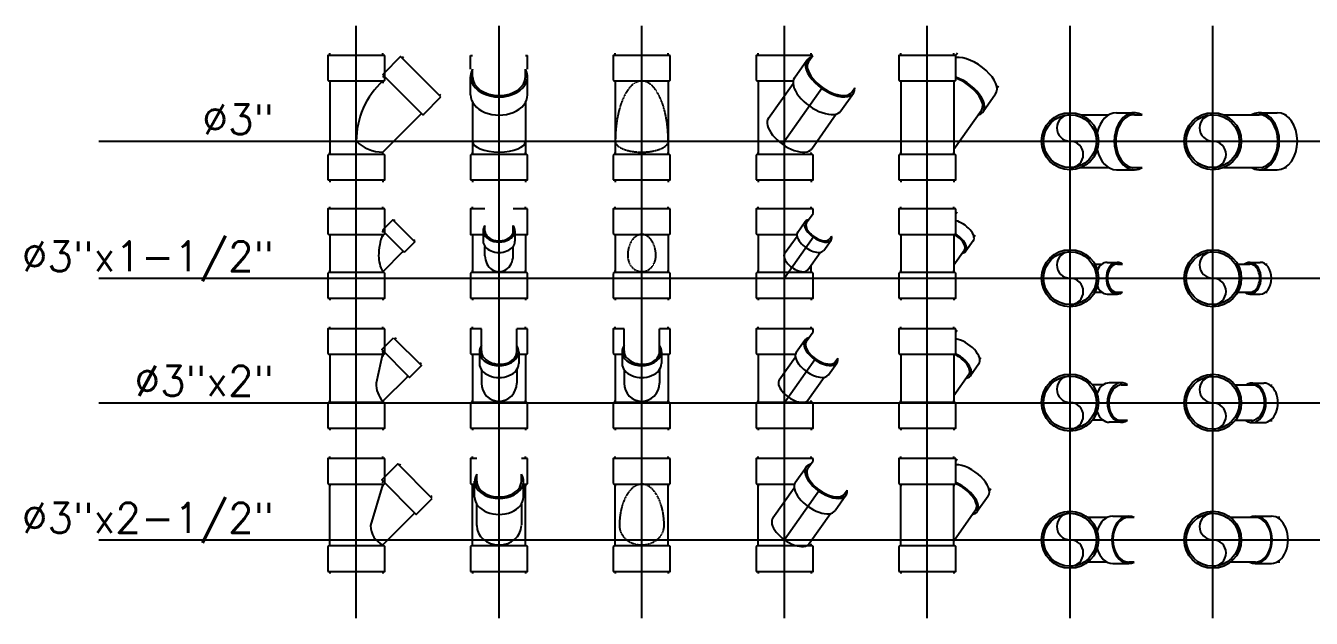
# Model space of a CAD drawing. Header units: inches. Extents: x 71 to 14885, y 6 to 9627.
# Drawn here: x 8792 to 10978, y 3639 to 4648 of the extents above; entities that cross this region are included whole.
import ezdxf
from ezdxf.enums import TextEntityAlignment as Align

# ---------------------------------------------------------------- set-up
doc = ezdxf.new("R2010")
doc.units = ezdxf.units.IN
doc.header["$MEASUREMENT"] = 0
doc.linetypes.add('HIDDEN2', pattern=[0.1875, 0.125, -0.0625])
doc.layers.add('PVC', color=3, linetype='Continuous')
doc.layers.add('TEXT', color=2, linetype='Continuous')
doc.styles.add('ROMANS', font='romans', dxfattribs={"width": 0.85, "height": 95})

# ---------------------------------------------------------------- blocks, each defined once
blk = doc.blocks.new('PVC3')
for p, q in [((-43.5, 45), (-47, 45)), ((0, 45), (3.5, 45)), ((-43.5, -45), (-47, -45)), ((0, -45), (3.5, -45))]:
    blk.add_line(p, q)
blk.add_lwpolyline([(0, -48.5), (0, 48.5), (-41.5, 48.5, 0.414214), (-43.5, 46.5), (-43.5, -46.5, 0.414214), (-41.5, -48.5)], format="xyb", close=True)
blk = doc.blocks.new('PY3')
for p, q in [((-45, 102.5), (-45, -22.5)), ((45, -18.6), (110.7, 47))]:
    blk.add_line(p, q)
at = {"color": 9}
for centre, radius, start, end in [((139.2, 0), 139.2, 132.5947, 180), ((45, 45), 63.6, 225, 270)]:
    blk.add_arc(centre, radius, start, end, dxfattribs=at)
for p, rotation in [((0, 146), 90), ((109.6, 109.6), 45), ((0, -66), 270)]:
    blk.add_blockref('PVC3', p, dxfattribs=dict(rotation=rotation))
blk = doc.blocks.new('PVC112')
for p, q in [((-25, 24), (-28, 24)), ((0, 24), (3, 24)), ((-25, -24), (-28, -24)), ((0, -24), (3, -24))]:
    blk.add_line(p, q)
blk.add_lwpolyline([(-25, 24.5), (-25, -24.5, 0.414214), (-23, -26.5), (0, -26.5), (0, 26.5), (-23, 26.5, 0.414214)], format="xyb", close=True)
blk = doc.blocks.new('PY3112')
for p, q in [((-45, 74.5), (-45, 9.5)), ((45, 11.1), (79.9, 46))]:
    blk.add_line(p, q)
at = {"color": 9}
for centre, radius, start, end in [((137.2, 38.1), 99.2, 158.4484, 180), ((94.1, 38.1), 56.1, 180, 208.8003)]:
    blk.add_arc(centre, radius, start, end, dxfattribs=at)
for name, p, rotation in [('PVC3', (0, 118), 90), ('PVC112', (80.6, 80.6), 44.99999999999972), ('PVC3', (0, -34), 270)]:
    blk.add_blockref(name, p, dxfattribs=dict(rotation=rotation))
blk = doc.blocks.new('PVC2')
for p, q in [((-28.5, 30), (-32, 30)), ((0, 30), (3.5, 30)), ((-28.5, -30), (-32, -30)), ((0, -30), (3.5, -30))]:
    blk.add_line(p, q)
blk.add_lwpolyline([(0, 33.5), (0, -33.5), (-28.5, -33.5), (-28.5, 33.5)], close=True)
blk = doc.blocks.new('PY32')
at = {"color": 9}
blk.add_line((45.6, 88), (33.5, 33.5), dxfattribs=at)
for p, q in [((-45, 82.5), (-45, 0.5)), ((45, 2.6), (88, 45.6))]:
    blk.add_line(p, q)
blk.add_arc((81.1, 33.5), 47.6, 180, 220.6123, dxfattribs=at)
for name, p, rotation in [('PVC3', (0, 126), 90), ('PVC2', (87, 87), 45), ('PVC3', (0, -43), 270)]:
    blk.add_blockref(name, p, dxfattribs=dict(rotation=rotation))
blk = doc.blocks.new('PVC212')
for p, q in [((-38.5, 38), (-42, 38)), ((0, 38), (3.5, 38)), ((-38.5, -38), (-42, -38)), ((0, -38), (3.5, -38))]:
    blk.add_line(p, q)
blk.add_lwpolyline([(0, -41.5), (0, 41.5), (-38.5, 41.5), (-38.5, -41.5)], close=True)
blk = doc.blocks.new('PY3212')
for p, q in [((-45, -10.5), (-45, 94.5)), ((99.3, 45.6), (45, -8.7))]:
    blk.add_line(p, q)
at = {"color": 9}
blk.add_line((45, 94.5), (24.1, 24.1), dxfattribs=at)
blk.add_arc((60.4, 24.1), 36.3, 180, 244.9307, dxfattribs=at)
for name, p, rotation in [('PVC3', (0, 138), 90), ('PVC212', (99.7, 99.7), 45), ('PVC3', (0, -54), 270)]:
    blk.add_blockref(name, p, dxfattribs=dict(rotation=rotation))
blk = doc.blocks.new('PY3A')
at = {"color": 9}
for p, q in [((-48.5, 122.4), (-48.5, 146)), ((-48.5, 146), (-45, 146)), ((45, 146), (48.5, 146)), ((48.5, 122.4), (48.5, 146))]:
    blk.add_line(p, q, dxfattribs=at)
for p, q in [((-48.5, 78.8), (-48.5, 109.6)), ((-45, 109.6), (-45, 122.4)), ((45, 109.6), (45, 122.4)), ((48.5, 78.8), (48.5, 109.6)), ((-45, 66.1), (-45, -22.5)), ((45, 66.1), (45, -22.5))]:
    blk.add_line(p, q)
blk.add_ellipse((0, 109.6), major_axis=(48.5, 0), ratio=0.707107, start_param=2.759362, end_param=6.665416)
for centre, major_axis, ratio, start_param, end_param in [((0, 109.6), (45, 0), 0.707107, 3.141593, 6.283185), ((0, 78.8), (48.5, 0), 0.707107, -3.141593, 0), ((0, 0), (45, 0), 0.414214, 3.141593, 6.283185)]:
    blk.add_ellipse(centre, major_axis=major_axis, ratio=ratio, start_param=start_param, end_param=end_param, dxfattribs=at)
at = {"rotation": 270}
blk.add_blockref('PVC3', (0, -66), dxfattribs=at)
blk = doc.blocks.new('PY3B')
for p, q in [((-45, 102.5), (-45, -22.5)), ((45, 102.5), (45, -22.5))]:
    blk.add_line(p, q)
at = {"color": 9, "linetype": 'HIDDEN2'}
for major_axis, ratio, start_param, end_param in [((0, -102.5), 0.439024, 1.570796, 4.712389), ((45, 0), 0.414214, 3.141593, 6.283185)]:
    blk.add_ellipse((0, 0), major_axis=major_axis, ratio=ratio, start_param=start_param, end_param=end_param, dxfattribs=at)
for p, rotation in [((0, 146), 90), ((0, -66), 270)]:
    blk.add_blockref('PVC3', p, dxfattribs=dict(rotation=rotation))
blk = doc.blocks.new('PY3C')
for p, q in [((-45, 146), (-45, 149.5)), ((16.7, 107.7), (37.9, 137.6)), ((45, 146), (45, 149.5)), ((-45, 102.5), (-45, -22.5)), ((-45, 102.5), (-45, 99)), ((-27.4, 39.2), (14.4, 98.3)), ((95.9, 51.7), (117.1, 81.6)), ((46.1, -12.8), (87.9, 46.3))]:
    blk.add_line(p, q)
at = {"color": 9}
for p, q in [((40.8, 135.6), (48.1, 146)), ((64.5, 91.2), (-3.7, -5.2)), ((114.2, 83.6), (119.5, 91))]:
    blk.add_line(p, q, dxfattribs=at)
blk.add_lwpolyline([(48.1, 146), (-48.5, 146), (-48.5, 104.5, 0.414214), (-46.5, 102.5), (14.6, 102.5, 0.414214)], format="xyb")
for centre, start_param, end_param in [((77.5, 109.6), -0.38223, 3.523823), ((56.3, 79.7), 0, 3.141593)]:
    blk.add_ellipse(centre, major_axis=(-39.6, 28), ratio=0.499999, start_param=start_param, end_param=end_param)
for centre in [(77.5, 109.6), (9.3, 13.2)]:
    blk.add_ellipse(centre, major_axis=(-36.7, 26), ratio=0.5, start_param=0, end_param=3.141593, dxfattribs=at)
at = {"rotation": 270}
blk.add_blockref('PVC3', (0, -66), dxfattribs=at)
blk = doc.blocks.new('PY3D')
for p, q in [((-45, 146), (-45, 149.5)), ((45, 146), (45, 149.5)), ((48.1, 146), (51.3, 150.5)), ((-45, 102.5), (-45, -22.5)), ((-45, 102.5), (-45, 99)), ((45, 102.5), (45, -22.5)), ((45, 102.5), (45, 99)), ((121.3, 93.7), (118.5, 89.6)), ((116.1, 80.2), (94.9, 50.2))]:
    blk.add_line(p, q)
at = {"color": 9}
blk.add_line((92.1, 52.3), (45, -14.3), dxfattribs=at)
blk.add_lwpolyline([(48.5, 146), (-48.5, 146), (-48.5, 104.5, 0.414214), (-46.5, 102.5), (46.5, 102.5, 0.414214), (48.5, 104.5)], format="xyb", close=True)
for centre, start_param, end_param in [((76.5, 108.2), 0, 2.639983), ((55.3, 78.2), -0.38223, 2.073858)]:
    blk.add_ellipse(centre, major_axis=(39.6, -28), ratio=0.499999, start_param=start_param, end_param=end_param)
blk.add_ellipse((55.3, 78.2), major_axis=(36.7, -26), ratio=0.5, start_param=0, end_param=2.086682, dxfattribs=at)
at = {"rotation": 270}
blk.add_blockref('PVC3', (0, -66), dxfattribs=at)
blk = doc.blocks.new('PY3E')
for p, q in [((18.6, 45), (66.1, 45)), ((78.8, 48.5), (109.6, 48.5)), ((18.6, -45), (66.1, -45)), ((78.8, -48.5), (109.6, -48.5))]:
    blk.add_line(p, q)
at = {"color": 9}
for p, q in [((109.6, 45), (122.4, 45)), ((109.6, -45), (122.4, -45))]:
    blk.add_line(p, q, dxfattribs=at)
blk.add_circle((0, 0), 48.5)
blk.add_circle((0, 0), 45, dxfattribs=at)
for centre, start, end in [((0, 22.5), 90, 270), ((0, -22.5), 270, 90)]:
    blk.add_arc(centre, 22.5, start, end, dxfattribs=at)
for centre, start_param, end_param in [((78.8, 0), 0, 1.260569), ((109.6, 0), -0.38223, 3.523823), ((78.8, 0), 1.881024, 3.141593)]:
    blk.add_ellipse(centre, major_axis=(0, 48.5), ratio=0.707107, start_param=start_param, end_param=end_param)
blk.add_ellipse((109.6, 0), major_axis=(0, 45), ratio=0.707107, start_param=0, end_param=3.141593, dxfattribs=at)
blk = doc.blocks.new('PY3F')
for p, q in [((18.6, 45), (78.8, 45)), ((78.8, 48.5), (109.6, 48.5)), ((122.4, 45), (125.4, 45)), ((18.6, -45), (78.8, -45)), ((78.8, -48.5), (109.6, -48.5)), ((122.4, -45), (125.4, -45))]:
    blk.add_line(p, q)
blk.add_circle((0, 0), 48.5)
at = {"color": 9}
blk.add_circle((0, 0), 45, dxfattribs=at)
for centre, start, end in [((0, 22.5), 90, 270), ((0, -22.5), 270, 90)]:
    blk.add_arc(centre, 22.5, start, end, dxfattribs=at)
for centre, start_param, end_param in [((78.8, 0), 2.759362, 6.665416), ((109.6, 0), 3.141593, 6.283185)]:
    blk.add_ellipse(centre, major_axis=(0, 48.5), ratio=0.707107, start_param=start_param, end_param=end_param)
blk.add_ellipse((78.8, 0), major_axis=(0, 45), ratio=0.707107, start_param=3.141593, end_param=6.283185, dxfattribs=at)
blk = doc.blocks.new('PY3112A')
for p, q in [((-45, 118), (-45, 121.5)), ((45, 118), (45, 121.5)), ((-24, 80.6), (-24, 89.4)), ((24, 80.6), (24, 89.4)), ((-45, 74.5), (-45, 71)), ((-45, 74.5), (-45, 9.5)), ((-27, 80.6), (-27, 62.9)), ((27, 80.6), (27, 62.9)), ((45, 74.5), (45, 71)), ((45, 74.5), (45, 9.5)), ((-24, 38.1), (-24, 54.2)), ((24, 38.1), (24, 54.2))]:
    blk.add_line(p, q)
for points in [[(-24, 118), (-48.5, 118), (-48.5, 74.5), (-27, 74.5)], [(48.5, 118), (24, 118)], [(27, 74.5), (48.5, 74.5), (48.5, 118)]]:
    blk.add_lwpolyline(points)
for centre, start_param, end_param in [((0, 80.6), -0.475882, 3.617475), ((0, 62.9), 0, 3.141593)]:
    blk.add_ellipse(centre, major_axis=(-27, 0), ratio=0.707107, start_param=start_param, end_param=end_param)
at = {"color": 9}
for centre, major_axis, ratio, start_param, end_param in [((0, 80.6), (-24, 0), 0.707107, 0, 3.141593), ((0, 38.1), (0, 27), 0.888663, 1.570796, 4.712389)]:
    blk.add_ellipse(centre, major_axis=major_axis, ratio=ratio, start_param=start_param, end_param=end_param, dxfattribs=at)
at = {"rotation": 270}
blk.add_blockref('PVC3', (0, -34), dxfattribs=at)
blk = doc.blocks.new('PY3112B')
for p, q in [((-45, 74.5), (-45, 9.5)), ((45, 74.5), (45, 9.5))]:
    blk.add_line(p, q)
at = {"color": 9, "linetype": 'HIDDEN2'}
for major_axis, ratio, start_param, end_param in [((0, -36.1), 0.664639, 1.570796, 4.712389), ((0, -27.3), 0.878114, -1.570796, 1.570796)]:
    blk.add_ellipse((0, 38.4), major_axis=major_axis, ratio=ratio, start_param=start_param, end_param=end_param, dxfattribs=at)
for p, rotation in [((0, 118), 90), ((0, -34), 270)]:
    blk.add_blockref('PVC3', p, dxfattribs=dict(rotation=rotation))
blk = doc.blocks.new('PY3112C')
for p, q in [((-45, 118), (-45, 121.5)), ((45, 118), (45, 121.5)), ((22.4, 78.5), (34.9, 96.2)), ((-45, 74.5), (-45, 9.5)), ((-45, 74.5), (-45, 71)), ((0.1, 41.8), (21.2, 71.7)), ((39.3, 14.1), (60.4, 44)), ((66.5, 47.3), (79, 65)), ((45, 9.5), (45, 21.1))]:
    blk.add_line(p, q)
at = {"color": 9}
for p, q in [((37.3, 94.5), (48.5, 110.3)), ((50, 70.8), (-0.3, 0)), ((76.5, 66.8), (80.1, 71.8))]:
    blk.add_line(p, q, dxfattribs=at)
blk.add_lwpolyline([(48.5, 118), (-48.5, 118), (-48.5, 76.5, 0.414214), (-46.5, 74.5), (21, 74.5, 0.414214)], format="xyb")
blk.add_lwpolyline([(48.5, 110.3), (48.5, 118)])
for centre, start_param, end_param in [((56.9, 80.6), -0.475882, 3.617475), ((44.4, 62.9), 0, 3.141593)]:
    blk.add_ellipse(centre, major_axis=(-22, 15.6), ratio=0.499998, start_param=start_param, end_param=end_param)
for centre in [(56.9, 80.6), (19.7, 28)]:
    blk.add_ellipse(centre, major_axis=(-19.6, 13.9), ratio=0.499999, start_param=0, end_param=3.141593, dxfattribs=at)
at = {"rotation": 270}
blk.add_blockref('PVC3', (0, -34), dxfattribs=at)
blk = doc.blocks.new('PY3112D')
for p, q in [((-45, 118), (-45, 121.5)), ((45, 118), (45, 121.5)), ((48.5, 110.2), (50.7, 113.2)), ((-45, 74.5), (-45, 9.5)), ((-45, 74.5), (-45, 71)), ((45, 74.5), (45, 9.5)), ((45, 74.5), (45, 71)), ((81, 73), (79.3, 70.6)), ((78.2, 63.8), (65.7, 46.1))]:
    blk.add_line(p, q)
at = {"color": 9}
blk.add_line((63.2, 47.9), (45, 22.1), dxfattribs=at)
blk.add_lwpolyline([(48.5, 118), (-48.5, 118), (-48.5, 76.5, 0.414214), (-46.5, 74.5), (46.5, 74.5, 0.414214), (48.5, 76.5)], format="xyb", close=True)
for centre, start_param, end_param in [((56.1, 79.4), 0, 2.24321), ((43.6, 61.7), -0.475882, 1.72851)]:
    blk.add_ellipse(centre, major_axis=(22, -15.6), ratio=0.499998, start_param=start_param, end_param=end_param)
blk.add_ellipse((43.6, 61.7), major_axis=(19.6, -13.9), ratio=0.499999, start_param=0, end_param=1.809127, dxfattribs=at)
at = {"rotation": 270}
blk.add_blockref('PVC3', (0, -34), dxfattribs=at)
blk = doc.blocks.new('PY3112E')
for p, q in [((42.1, 24), (54.2, 24)), ((62.9, 27), (80.6, 27)), ((42.1, -24), (54.2, -24)), ((62.9, -27), (80.6, -27))]:
    blk.add_line(p, q)
at = {"color": 9}
for p, q in [((80.6, 24), (89.4, 24)), ((80.6, -24), (89.4, -24))]:
    blk.add_line(p, q, dxfattribs=at)
blk.add_circle((0, 0), 48.5)
blk.add_circle((0, 0), 45, dxfattribs=at)
for centre, start, end in [((0, 22.5), 90, 270), ((0, -22.5), 270, 90)]:
    blk.add_arc(centre, 22.5, start, end, dxfattribs=at)
for centre, start_param, end_param in [((62.9, 0), 0, 1.035972), ((80.6, 0), -0.475882, 3.617475), ((62.9, 0), 2.10562, 3.141593)]:
    blk.add_ellipse(centre, major_axis=(0, 27), ratio=0.707107, start_param=start_param, end_param=end_param)
blk.add_ellipse((80.6, 0), major_axis=(0, -24), ratio=0.707107, start_param=-3.141593, end_param=0, dxfattribs=at)
blk = doc.blocks.new('PY3112F')
for p, q in [((42.1, 24), (62.9, 24)), ((62.9, 27), (80.6, 27)), ((89.4, 24), (92.4, 24)), ((42.1, -24), (62.9, -24)), ((62.9, -27), (80.6, -27)), ((89.4, -24), (92.4, -24))]:
    blk.add_line(p, q)
blk.add_circle((0, 0), 48.5)
at = {"color": 9}
blk.add_circle((0, 0), 45, dxfattribs=at)
for centre, start, end in [((0, 22.5), 90, 270), ((0, -22.5), 270, 90)]:
    blk.add_arc(centre, 22.5, start, end, dxfattribs=at)
for centre, start_param, end_param in [((62.9, 0), 2.66571, 6.759068), ((80.6, 0), 3.141593, 6.283185)]:
    blk.add_ellipse(centre, major_axis=(0, 27), ratio=0.707107, start_param=start_param, end_param=end_param)
blk.add_ellipse((62.9, 0), major_axis=(0, -24), ratio=0.707107, start_param=0, end_param=3.141593, dxfattribs=at)
blk = doc.blocks.new('PY32A')
for p, q in [((-45, 126), (-45, 129.5)), ((45, 126), (45, 129.5)), ((-45, 82.5), (-45, 79)), ((-45, 82.5), (-45, 0.5)), ((-33.5, 87), (-33.5, 66.8)), ((33.5, 87), (33.5, 66.8)), ((45, 82.5), (45, 0.5)), ((45, 82.5), (45, 79)), ((-30, 56.3), (-30, 33.5)), ((30, 56.3), (30, 33.5))]:
    blk.add_line(p, q)
at = {"color": 9}
for p, q in [((-30, 87), (-30, 126)), ((30, 87), (30, 126))]:
    blk.add_line(p, q, dxfattribs=at)
for points in [[(-30, 126), (-48.5, 126), (-48.5, 84.5, 0.414214), (-46.5, 82.5), (-33.5, 82.5, 0.414214)], [(33.5, 82.5), (46.5, 82.5, 0.414214), (48.5, 84.5), (48.5, 126)]]:
    blk.add_lwpolyline(points, format="xyb")
blk.add_lwpolyline([(48.5, 126), (30, 126)])
for centre, start_param, end_param in [((0, 87), -0.461181, 3.602774), ((0, 66.8), 0, 3.141593)]:
    blk.add_ellipse(centre, major_axis=(-33.5, 0), ratio=0.707107, start_param=start_param, end_param=end_param)
for centre, major_axis, ratio, start_param, end_param in [((0, 87), (-30, 1.7), 0.707107, 0.00014, 3.223902), ((0, 33.5), (0, -31), 0.96876, -1.570796, 1.570796)]:
    blk.add_ellipse(centre, major_axis=major_axis, ratio=ratio, start_param=start_param, end_param=end_param, dxfattribs=at)
at = {"rotation": 270}
blk.add_blockref('PVC3', (0, -43), dxfattribs=at)
blk = doc.blocks.new('PY32B')
for p, q in [((-45, 126), (-45, 129.5)), ((45, 126), (45, 129.5)), ((-45, 82.5), (-45, 79)), ((-45, 82.5), (-45, 0.5)), ((-33.5, 87), (-33.5, 66.8)), ((33.5, 87), (33.5, 66.8)), ((45, 82.5), (45, 0.5)), ((45, 82.5), (45, 79)), ((-30, 56.3), (-30, 33.5)), ((30, 56.3), (30, 33.5))]:
    blk.add_line(p, q)
at = {"color": 9}
for p, q in [((-30, 87), (-30, 126)), ((30, 87), (30, 126))]:
    blk.add_line(p, q, dxfattribs=at)
for points in [[(-30, 126), (-48.5, 126), (-48.5, 84.5, 0.414214), (-46.5, 82.5), (-33.5, 82.5, 0.414214)], [(33.5, 82.5), (46.5, 82.5, 0.414214), (48.5, 84.5), (48.5, 126)]]:
    blk.add_lwpolyline(points, format="xyb")
blk.add_lwpolyline([(48.5, 126), (30, 126)])
for centre, start_param, end_param in [((0, 87), -0.461181, 3.602774), ((0, 66.8), 0, 3.141593)]:
    blk.add_ellipse(centre, major_axis=(-33.5, 0), ratio=0.707107, start_param=start_param, end_param=end_param)
for centre, major_axis, ratio, start_param, end_param in [((0, 87), (-30, 1.7), 0.707107, 0.00014, 3.223902), ((0, 33.5), (0, -31), 0.96876, -1.570796, 1.570796)]:
    blk.add_ellipse(centre, major_axis=major_axis, ratio=ratio, start_param=start_param, end_param=end_param, dxfattribs=at)
at = {"rotation": 270}
blk.add_blockref('PVC3', (0, -43), dxfattribs=at)
blk = doc.blocks.new('PY32C')
for p, q in [((-45, 126), (-45, 129.5)), ((45, 126), (45, 129.5)), ((19.9, 86.2), (34.1, 106.3)), ((-45, 82.5), (-45, 0.5)), ((-45, 82.5), (-45, 79)), ((-9.1, 39), (18.5, 78.1)), ((74.6, 47.5), (88.9, 67.6)), ((39.8, 4.4), (67.4, 43.4))]:
    blk.add_line(p, q)
at = {"color": 9}
for p, q in [((37, 104.3), (48.5, 120.6)), ((52.8, 74.7), (0, 0)), ((86, 69.7), (90.3, 75.7))]:
    blk.add_line(p, q, dxfattribs=at)
blk.add_lwpolyline([(48.5, 126), (-48.5, 126), (-48.5, 84.5, 0.414214), (-46.5, 82.5), (18.4, 82.5, 0.414214)], format="xyb")
blk.add_lwpolyline([(48.5, 120.6), (48.5, 126)])
for centre, start_param, end_param in [((61.5, 87), 2.6804, 6.744378), ((47.2, 66.8), 3.141593, 6.283185)]:
    blk.add_ellipse(centre, major_axis=(27.4, -19.3), ratio=0.499998, start_param=start_param, end_param=end_param)
for centre in [(61.5, 87), (15.4, 21.7)]:
    blk.add_ellipse(centre, major_axis=(24.5, -17.3), ratio=0.500003, start_param=-3.141593, end_param=0, dxfattribs=at)
at = {"rotation": 270}
blk.add_blockref('PVC3', (0, -43), dxfattribs=at)
blk = doc.blocks.new('PY32D')
for p, q in [((-45, 126), (-45, 129.5)), ((45, 126), (45, 129.5)), ((48.5, 120.6), (50.7, 123.6)), ((-45, 82.5), (-45, 0.5)), ((-45, 82.5), (-45, 79)), ((45, 82.5), (45, 0.5)), ((45, 82.5), (45, 79)), ((87.8, 66.2), (73.6, 46.1)), ((91, 76.8), (89.3, 74.3))]:
    blk.add_line(p, q)
at = {"color": 9}
blk.add_line((70.7, 48.1), (45, 11.7), dxfattribs=at)
blk.add_lwpolyline([(48.5, 126), (-48.5, 126), (-48.5, 84.5, 0.414214), (-46.5, 82.5), (46.5, 82.5, 0.414214), (48.5, 84.5)], format="xyb", close=True)
for centre, start_param, end_param in [((60.5, 85.5), 3.141593, 5.478267), ((46.2, 65.4), 2.6804, 4.980048)]:
    blk.add_ellipse(centre, major_axis=(-27.4, 19.3), ratio=0.499998, start_param=start_param, end_param=end_param)
blk.add_ellipse((46.2, 65.4), major_axis=(-24.5, 17.3), ratio=0.500003, start_param=3.141593, end_param=5.035599, dxfattribs=at)
at = {"rotation": 270}
blk.add_blockref('PVC3', (0, -43), dxfattribs=at)
blk = doc.blocks.new('PY32E')
for p, q in [((56.3, 30.5), (38.1, 30.5)), ((56.3, 30.5), (52.8, 30.5)), ((87, 34), (66.8, 34)), ((56.3, -29.5), (38.1, -29.5)), ((56.3, -29.5), (52.8, -29.5)), ((87, -33), (66.8, -33))]:
    blk.add_line(p, q)
at = {"color": 9}
for p, q in [((87, 30.5), (97.5, 30.5)), ((87, -29.5), (97.5, -29.5))]:
    blk.add_line(p, q, dxfattribs=at)
blk.add_circle((0, 0.5), 48.5)
blk.add_circle((0, 0.5), 45, dxfattribs=at)
for centre, start, end in [((0, 23), 90, 270), ((0, -22), 270, 90)]:
    blk.add_arc(centre, 22.5, start, end, dxfattribs=at)
for centre, start_param, end_param in [((66.8, 0.5), 0, 1.083378), ((87, 0.5), -0.461181, 3.602774), ((66.8, 0.5), 2.058215, 3.141593)]:
    blk.add_ellipse(centre, major_axis=(0, 33.5), ratio=0.707107, start_param=start_param, end_param=end_param)
blk.add_ellipse((87, 0.5), major_axis=(1.7, 30), ratio=0.707107, start_param=0.00014, end_param=3.223902, dxfattribs=at)
blk = doc.blocks.new('PVC2B')
for p, q in [((-33.5, 0), (-33.5, -20.2)), ((33.5, 0), (33.5, -20.2)), ((-30, -30.7), (-30, -34.2)), ((30, -30.7), (30, -34.2))]:
    blk.add_line(p, q)
at = {"color": 9}
for p, q in [((-30, 0), (-30, 10.5)), ((30, 0), (30, 10.5))]:
    blk.add_line(p, q, dxfattribs=at)
for centre, start_param, end_param in [((0, 0), -0.461181, 3.602774), ((0, -20.2), 0, 3.141593)]:
    blk.add_ellipse(centre, major_axis=(-33.5, 0), ratio=0.707107, start_param=start_param, end_param=end_param)
blk.add_ellipse((0, 0), major_axis=(-30, 1.7), ratio=0.707107, start_param=0.00014, end_param=3.223902, dxfattribs=at)
blk = doc.blocks.new('PY32F')
for p, q in [((56.3, 30), (38.1, 30)), ((56.3, -30), (38.1, -30))]:
    blk.add_line(p, q)
blk.add_circle((0, 0), 48.5)
at = {"color": 9}
blk.add_circle((0, 0), 45, dxfattribs=at)
for centre, start, end in [((0, 22.5), 90, 270), ((0, -22.5), 270, 90)]:
    blk.add_arc(centre, 22.5, start, end, dxfattribs=at)
at = {"rotation": 90}
blk.add_blockref('PVC2B', (66.8, 0), dxfattribs=at)
blk = doc.blocks.new('PY3212F')
for p, q in [((72.5, 38), (30.1, 38)), ((72.5, 40.2), (99.7, 40.2)), ((114, 38), (109, 38)), ((72.5, -38), (30.1, -38)), ((72.5, -40.2), (99.7, -40.2)), ((114, -38), (109, -38))]:
    blk.add_line(p, q)
blk.add_circle((0, 0), 48.5)
at = {"color": 9}
blk.add_circle((0, 0), 45, dxfattribs=at)
for centre, start, end in [((0, 22.5), 90, 270), ((0, -22.5), 270, 90)]:
    blk.add_arc(centre, 22.5, start, end, dxfattribs=at)
for centre, start_param, end_param in [((72.5, 0), -0.3329, 3.474493), ((99.7, 0), 0, 3.141593)]:
    blk.add_ellipse(centre, major_axis=(0, -40.2), ratio=0.707107, start_param=start_param, end_param=end_param)
blk.add_ellipse((72.5, 0), major_axis=(0, -38), ratio=0.707107, start_param=0, end_param=3.141593, dxfattribs=at)
blk = doc.blocks.new('PY3212E')
for p, q in [((63.2, 38), (30.1, 38)), ((72.5, 40.2), (99.7, 40.2)), ((109, 38), (99.7, 38)), ((63.2, -38), (30.1, -38)), ((72.5, -40.2), (99.7, -40.2)), ((109, -38), (99.7, -38))]:
    blk.add_line(p, q)
blk.add_circle((0, 0), 48.5)
at = {"color": 9}
blk.add_circle((0, 0), 45, dxfattribs=at)
for centre, start, end in [((0, 22.5), 90, 270), ((0, -22.5), 270, 90)]:
    blk.add_arc(centre, 22.5, start, end, dxfattribs=at)
for centre, start_param, end_param in [((99.7, 0), 2.808692, 6.616086), ((72.5, 0), 3.141593, 4.329109), ((72.5, 0), -1.187517, 0)]:
    blk.add_ellipse(centre, major_axis=(0, -40.2), ratio=0.707107, start_param=start_param, end_param=end_param)
blk.add_ellipse((99.7, 0), major_axis=(0, -38), ratio=0.707107, start_param=3.141593, end_param=6.283185, dxfattribs=at)
blk = doc.blocks.new('PY3212D')
for p, q in [((-45, 138), (-45, 141.5)), ((45, 138), (45, 141.5)), ((48.5, 134.2), (50.8, 137.5)), ((47.3, 126.9), (47.3, 126.9)), ((-45, -10.5), (-45, 94.5)), ((-45, 94.5), (-45, 91)), ((45, -10.5), (45, 94.5)), ((45, 94.5), (45, 91)), ((103.5, 74.3), (85, 48.2)), ((107.8, 86.4), (105.5, 83.2))]:
    blk.add_line(p, q)
at = {"color": 9}
blk.add_line((82.2, 50.2), (45, -2.4), dxfattribs=at)
blk.add_lwpolyline([(48.5, 138), (-48.5, 138), (-48.5, 96.5, 0.414214), (-46.5, 94.5), (46.5, 94.5, 0.414214), (48.5, 96.5)], format="xyb", close=True)
for centre, start_param, end_param in [((69.7, 98.3), 0, 2.540085), ((51.1, 72.1), -0.413643, 1.98416)]:
    blk.add_ellipse(centre, major_axis=(33.9, -24), ratio=0.499999, start_param=start_param, end_param=end_param)
blk.add_ellipse((51.1, 72.1), major_axis=(31, -21.9), ratio=0.500003, start_param=0, end_param=2.001519, dxfattribs=at)
at = {"rotation": 270}
blk.add_blockref('PVC3', (0, -54), dxfattribs=at)
blk = doc.blocks.new('PY3212C')
for p, q in [((-45, 138), (-45, 141.5)), ((45, 138), (45, 141.5)), ((18.1, 97.5), (36.6, 123.7)), ((-45, -10.5), (-45, 94.5)), ((-45, 94.5), (-45, 91)), ((-20.1, 37.3), (16.1, 88.6)), ((85.9, 49.6), (104.4, 75.7)), ((41.9, -6.6), (78.2, 44.8)), ((74.4, 44.9), (74.4, 44.9))]:
    blk.add_line(p, q)
at = {"color": 9}
for p, q in [((39.5, 121.6), (48.5, 134.4)), ((59.5, 84.2), (0, 0)), ((101.5, 77.8), (106.3, 84.6))]:
    blk.add_line(p, q, dxfattribs=at)
blk.add_lwpolyline([(48.5, 138), (-48.5, 138), (-48.5, 96.5, 0.414214), (-46.5, 94.5), (16.6, 94.5, 0.414214)], format="xyb")
blk.add_lwpolyline([(48.5, 134.4), (48.5, 138)])
for centre, start_param, end_param in [((70.5, 99.7), -0.413643, 3.555236), ((52, 73.5), 0, 3.141593)]:
    blk.add_ellipse(centre, major_axis=(-33.9, 24), ratio=0.499999, start_param=start_param, end_param=end_param)
for centre in [(70.5, 99.7), (10.9, 15.4)]:
    blk.add_ellipse(centre, major_axis=(-31, 21.9), ratio=0.500003, start_param=0, end_param=3.141593, dxfattribs=at)
at = {"rotation": 270}
blk.add_blockref('PVC3', (0, -54), dxfattribs=at)
blk = doc.blocks.new('PY3212A')
for p, q in [((-45, 138), (-45, 141.5)), ((45, 138), (45, 141.5)), ((-45, 94.5), (-45, 91)), ((-45, -10.5), (-45, 94.5)), ((-41.5, 72.5), (-41.5, 99.7)), ((41.5, 72.5), (41.5, 99.7)), ((45, -10.5), (45, 94.5)), ((45, 94.5), (45, 91)), ((-38, 24.1), (-38, 60.7)), ((38, 60.7), (38, 25.6))]:
    blk.add_line(p, q)
at = {"color": 9}
for p, q in [((-38, 99.7), (-38, 111.5)), ((38, 99.7), (38, 111.5))]:
    blk.add_line(p, q, dxfattribs=at)
for points in [[(-38, 138), (-48.5, 138), (-48.5, 96.5, 0.414214), (-46.5, 94.5), (-41.5, 94.5, 0.414214)], [(41.5, 94.5), (46.5, 94.5, 0.414214), (48.5, 96.5), (48.5, 138)]]:
    blk.add_lwpolyline(points, format="xyb")
blk.add_lwpolyline([(48.5, 138), (38, 138)])
for centre, start_param, end_param in [((0, 99.7), -0.413643, 3.555236), ((0, 72.5), 0, 3.141593)]:
    blk.add_ellipse(centre, major_axis=(-41.5, 0), ratio=0.707107, start_param=start_param, end_param=end_param)
for centre, major_axis, ratio, start_param, end_param in [((0, 99.7), (-38, 0), 0.707107, 0, 3.141593), ((0, 24.1), (38, 0), 0.864317, 3.141593, 6.283185)]:
    blk.add_ellipse(centre, major_axis=major_axis, ratio=ratio, start_param=start_param, end_param=end_param, dxfattribs=at)
at = {"rotation": 270}
blk.add_blockref('PVC3', (0, -54), dxfattribs=at)
blk = doc.blocks.new('PY3212B')
for p, q in [((-45, -10.5), (-45, 94.5)), ((45, -10.5), (45, 94.5))]:
    blk.add_line(p, q)
at = {"color": 9, "linetype": 'HIDDEN2'}
for major_axis, ratio, start_param, end_param in [((0, 70.4), 0.539803, -1.570796, 1.570796), ((38, 0), 0.864317, 3.141593, 6.283185)]:
    blk.add_ellipse((0, 24.1), major_axis=major_axis, ratio=ratio, start_param=start_param, end_param=end_param, dxfattribs=at)
for p, rotation in [((0, 138), 90), ((0, -54), 270)]:
    blk.add_blockref('PVC3', p, dxfattribs=dict(rotation=rotation))

msp = doc.modelspace()

# ---------------------------------------------------------------- linework, layer by layer
at = {"color": 8}
for p, q in [((9354.1, 3639.3), (9354.1, 4647.5)), ((9596.8, 3639.3), (9596.8, 4647.5)), ((9839.5, 3639.3), (9839.5, 4647.5)), ((10082.3, 3639.3), (10082.3, 4647.5)), ((10325, 3639.3), (10325, 4647.5)), ((10567.7, 3639.3), (10567.7, 4647.5)), ((10810.4, 3639.3), (10810.4, 4647.5)), ((8916.1, 4451), (11781.3, 4451)), ((8916.1, 4217.9), (11781.3, 4217.9)), ((8916.1, 4005.9), (11781.3, 4005.9)), ((8916.1, 3772.9), (11781.3, 3772.9))]:
    msp.add_line(p, q, dxfattribs=at)

# ---------------------------------------------------------------- block references
at = {"layer": 'PVC'}
for name, p in [('PY3', (9354.1, 4451)), ('PY3A', (9596.8, 4451)), ('PY3B', (9839.5, 4451)), ('PY3C', (10082.3, 4451)), ('PY3D', (10325, 4451)), ('PY3E', (10567.7, 4451)), ('PY3F', (10810.4, 4451)), ('PY3112', (9354.1, 4217.9)), ('PY3112A', (9596.8, 4217.9)), ('PY3112B', (9839.5, 4217.9)), ('PY3112C', (10082.3, 4217.9)), ('PY3112D', (10325, 4217.9)), ('PY3112E', (10567.7, 4217.9)), ('PY3112F', (10810.4, 4217.9)), ('PY32', (9354.1, 4005.9)), ('PY32A', (9596.8, 4005.9)), ('PY32B', (9839.5, 4005.9)), ('PY32C', (10082.3, 4005.9)), ('PY32D', (10325, 4005.9)), ('PY32E', (10567.7, 4005.9)), ('PY32F', (10810.4, 4005.9)), ('PY3212', (9354.1, 3772.9)), ('PY3212A', (9596.8, 3772.9)), ('PY3212B', (9839.5, 3772.9)), ('PY3212C', (10082.3, 3772.9)), ('PY3212D', (10325, 3772.9)), ('PY3212E', (10567.7, 3772.9)), ('PY3212F', (10810.4, 3772.9))]:
    msp.add_blockref(name, p, dxfattribs=at)

# ---------------------------------------------------------------- texts
at = {"layer": 'TEXT', "color": 3, "style": 'ROMANS'}
for s, p in [('%%C3"', (9214.3, 4462.8)), ('%%C3"x1-1/2"', (9214.3, 4229.8)), ('%%C3"x2"', (9214.3, 4017.8)), ('%%C3"x2-1/2"', (9214.3, 3784.8))]:
    msp.add_text(s, height=50.8, dxfattribs=at).set_placement(p, align=Align.RIGHT)

doc.saveas('drawing.dxf')
